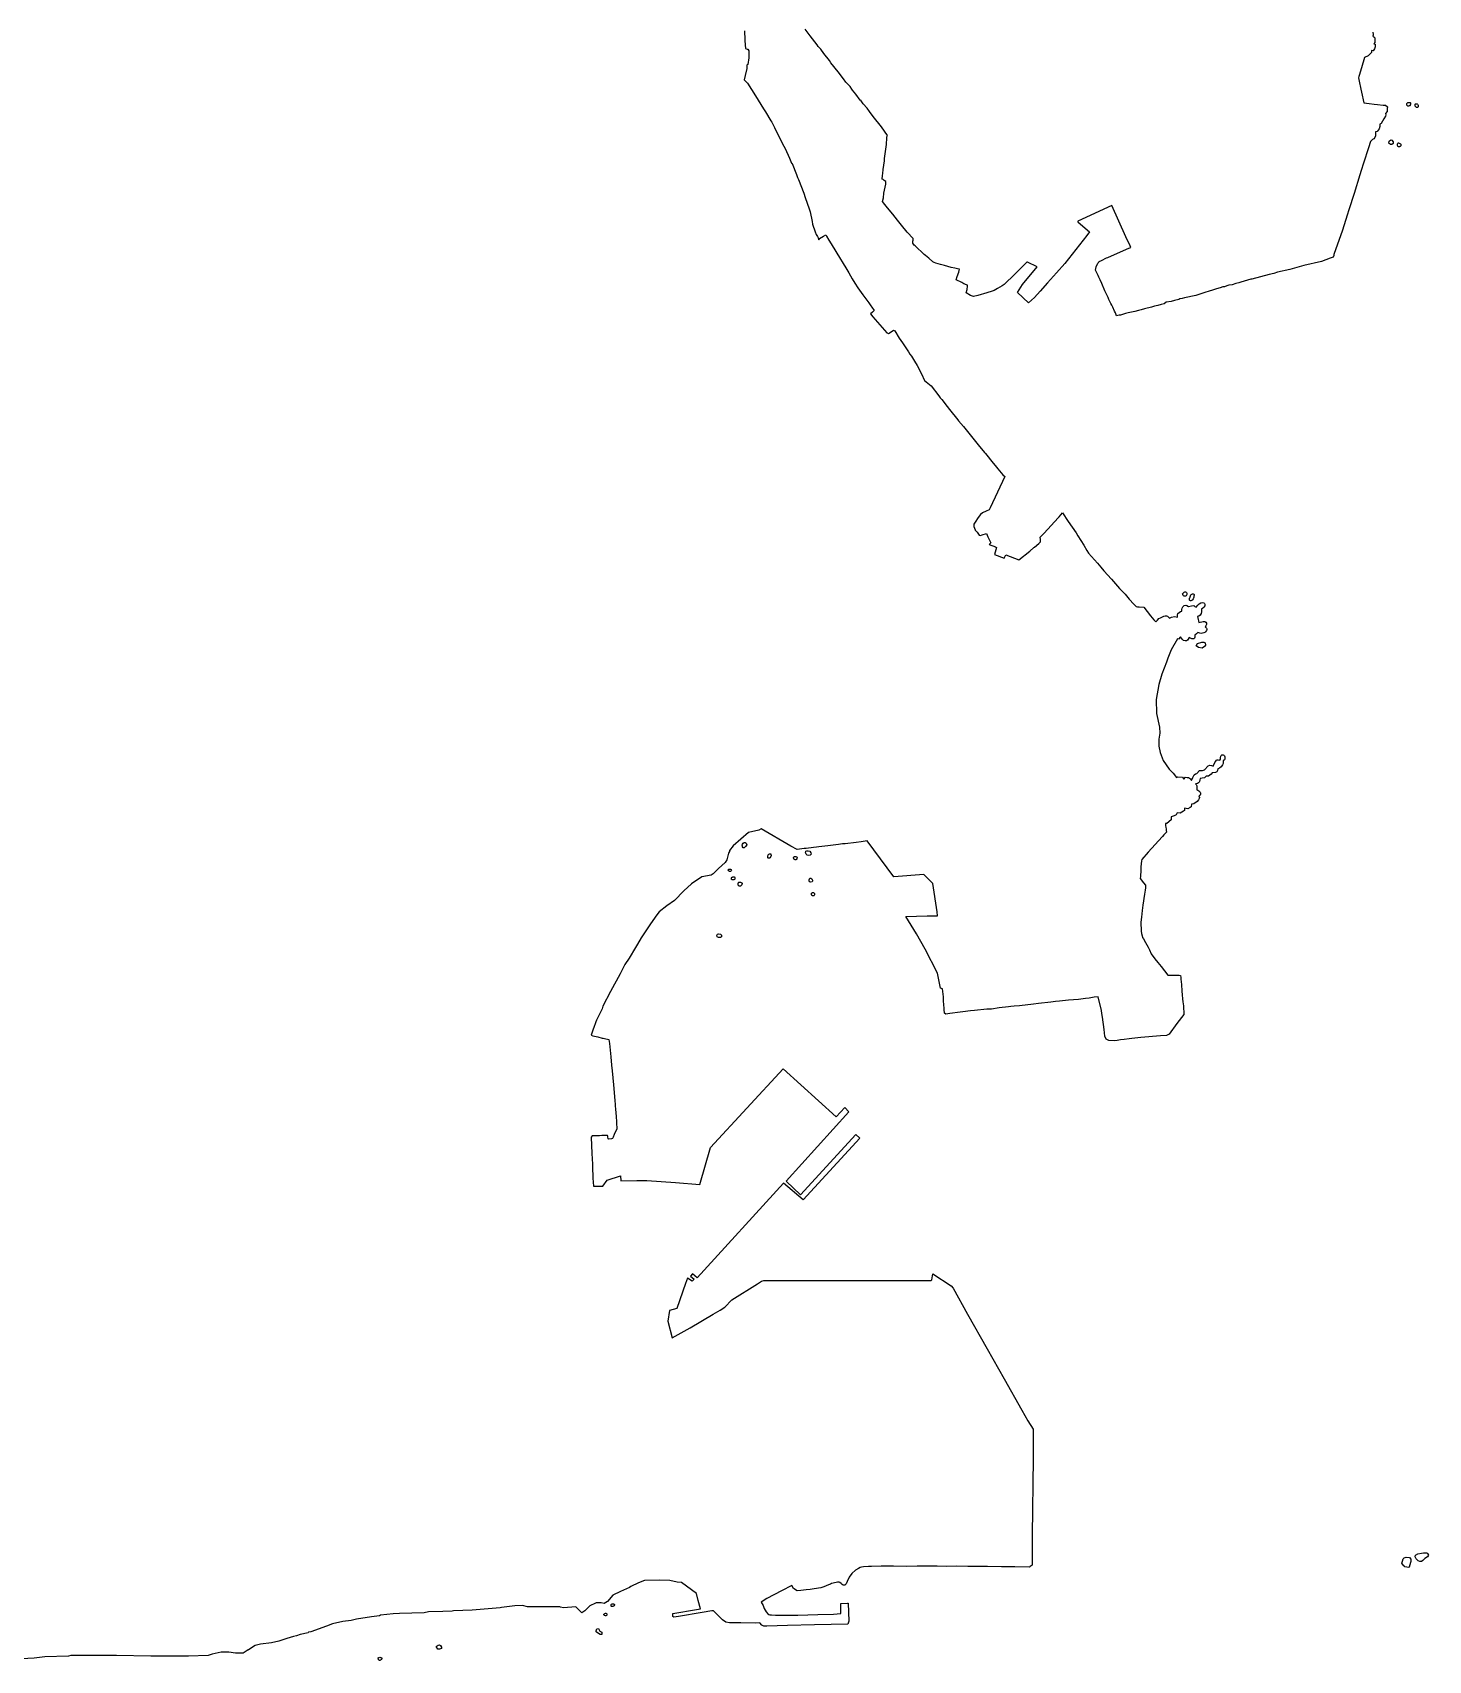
# Model space of a CAD drawing. Header units: inches. Extents: x -62624 to 51363, y -122611 to -15713.
# Drawn here: x -12017 to -8601, y -88005 to -84020 of the extents above; entities that cross this region are included whole.
import ezdxf

# ---------------------------------------------------------------- set-up
doc = ezdxf.new("R2010")
doc.units = ezdxf.units.IN
doc.header["$MEASUREMENT"] = 0

msp = doc.modelspace()

# ---------------------------------------------------------------- linework, layer by layer
for points in [[(-10274.5, -84016.3), (-10273.7, -84038.3), (-10273.6, -84040.6), (-10272.4, -84059.4), (-10268.5, -84061), (-10266.7, -84061), (-10264, -84064.9), (-10263.9, -84068.2), (-10264.4, -84082.1), (-10266.7, -84098.5), (-10269.2, -84099.8), (-10269.2, -84108.5), (-10273, -84125.4), (-10275.5, -84136), (-10266.9, -84144.5), (-10257.3, -84159.4), (-10247.3, -84174.9), (-10228.1, -84206.7), (-10223.1, -84214.2), (-10210, -84236.7), (-10207.5, -84239.9), (-10201.3, -84252.4), (-10192.6, -84271.1), (-10178.3, -84298.6), (-10175.2, -84304.3), (-10164.6, -84328), (-10159.6, -84339.9), (-10158.3, -84341.2), (-10147.1, -84368.1), (-10144.6, -84374.9), (-10142.1, -84379.9), (-10129.7, -84413.1), (-10126, -84423.7), (-10116.6, -84451.9), (-10114.1, -84459.4), (-10109.2, -84483.1), (-10108, -84489.4), (-10101.7, -84508.1), (-10099, -84514.6), (-10096.2, -84519.7), (-10094.1, -84523), (-10092.4, -84527.5), (-10091.2, -84524.1), (-10081.4, -84518.8), (-10075.9, -84515.7), (-10074.1, -84518.5), (-10068, -84528.1), (-10062.3, -84537.7), (-10039.8, -84574.8), (-10035.6, -84581.8), (-10024.1, -84600.4), (-10019.5, -84608.6), (-10010.8, -84623.3), (-10004.2, -84634.1), (-9997.3, -84644.8), (-9984.9, -84662.2), (-9970.3, -84682.1), (-9965.4, -84689.1), (-9962.8, -84692.8), (-9957.5, -84700.8), (-9961.3, -84704.3), (-9965.9, -84708.9), (-9960.2, -84716.2), (-9925.9, -84754.9), (-9922.4, -84757.1), (-9918.3, -84754.6), (-9909.8, -84748.7), (-9906.3, -84750.4), (-9895.8, -84768.1), (-9887.9, -84779.8), (-9883.4, -84786.9), (-9873.1, -84802.2), (-9869.7, -84807.1), (-9866.3, -84812.5), (-9863.3, -84816.7), (-9858.7, -84824.4), (-9851.8, -84834.9), (-9841.8, -84855.6), (-9834.1, -84872.2), (-9818, -84885.2), (-9799.4, -84909.5), (-9795.7, -84914), (-9791.8, -84918.5), (-9778.4, -84935.6), (-9772.7, -84942.7), (-9752.5, -84968.5), (-9750.6, -84970.4), (-9738.8, -84984.8), (-9728.8, -84996.7), (-9719.1, -85009), (-9708.9, -85021.5), (-9702.6, -85029.2), (-9686.9, -85048.4), (-9684.9, -85050.8), (-9665.7, -85074.5), (-9661.4, -85079.9), (-9654.4, -85088.5), (-9642.1, -85103), (-9637.8, -85107.2), (-9673.5, -85183.5), (-9675.9, -85188.4), (-9683.1, -85192.1), (-9692.5, -85196.2), (-9697.4, -85200.3), (-9702.5, -85207.4), (-9709.9, -85218.7), (-9713.5, -85223.3), (-9713.4, -85229.3), (-9709.7, -85237.4), (-9709.7, -85238.6), (-9705.3, -85243.6), (-9700.2, -85250.2), (-9696.8, -85251), (-9692.8, -85249.7), (-9682.3, -85246.7), (-9678.7, -85254.5), (-9673.1, -85266.2), (-9671.9, -85269), (-9676.1, -85273), (-9675, -85273.4), (-9671.8, -85274.9), (-9666.9, -85276.9), (-9660.4, -85279.5), (-9657.8, -85280.7), (-9662.9, -85298.1), (-9639.2, -85306.8), (-9634.8, -85298.7), (-9603.6, -85311.2), (-9576.7, -85289.4), (-9566.7, -85280.7), (-9564.9, -85280), (-9554.2, -85270.7), (-9550.1, -85267.1), (-9550.1, -85264.3), (-9550.6, -85261), (-9551.2, -85255.8), (-9541.3, -85245.5), (-9506.9, -85208), (-9504.6, -85205.4), (-9496.4, -85195.8), (-9482.3, -85217), (-9472.6, -85230.8), (-9463.3, -85244.9), (-9459.1, -85251.8), (-9444.3, -85275.4), (-9436.5, -85288.2), (-9432.8, -85294.8), (-9411, -85319.2), (-9402.4, -85329.1), (-9395, -85337.5), (-9376.8, -85358.5), (-9356.7, -85381.2), (-9343.2, -85395.3), (-9333.3, -85407.2), (-9321.4, -85419.7), (-9316.4, -85425.4), (-9312.6, -85425.7), (-9309.1, -85425.9), (-9297.4, -85426.5), (-9280.6, -85448), (-9272.7, -85457.5), (-9267.7, -85462.9), (-9263.8, -85458.6), (-9260.8, -85454.9), (-9256.7, -85452.5), (-9253.2, -85451.3), (-9248.3, -85448.4), (-9245.3, -85447.8), (-9242, -85448), (-9239.7, -85449), (-9234.8, -85453.5), (-9229.3, -85451.3), (-9222, -85450), (-9214.8, -85451.6), (-9214.8, -85445.6), (-9213.8, -85442.6), (-9211.1, -85439.8), (-9207.6, -85437.2), (-9204.2, -85436.2), (-9204, -85432.5), (-9203.9, -85429), (-9201.9, -85426), (-9198.4, -85422.8), (-9194.9, -85422), (-9191.9, -85422.5), (-9187.9, -85425.5), (-9180.7, -85423.4), (-9175.3, -85423), (-9172.1, -85424.8), (-9169, -85426.7), (-9165.4, -85421.7), (-9162.3, -85418.4), (-9158.2, -85416.3), (-9154.7, -85415.5), (-9150.4, -85416.1), (-9148.9, -85417.6), (-9148.2, -85419.5), (-9148.4, -85423.2), (-9150.4, -85427), (-9152.6, -85429.2), (-9156.5, -85431.8), (-9156.1, -85438.5), (-9156.9, -85442), (-9159.8, -85446), (-9162.9, -85448.5), (-9166.1, -85449.5), (-9164.3, -85457.2), (-9163.4, -85460.5), (-9162.6, -85464.2), (-9152.5, -85462.2), (-9147.8, -85462), (-9145.6, -85463.4), (-9144.2, -85465.8), (-9144.1, -85469.5), (-9145.4, -85472.3), (-9147.4, -85475.3), (-9144.2, -85478), (-9143.2, -85479.7), (-9143.2, -85481.5), (-9144.1, -85483.8), (-9146.1, -85486.9), (-9148.3, -85489.1), (-9150.5, -85490), (-9153.5, -85490.8), (-9157.1, -85490.9), (-9160.6, -85490.6), (-9165.2, -85489), (-9168.5, -85491.7), (-9172.7, -85495.3), (-9172.9, -85500.1), (-9173.3, -85502.4), (-9174.9, -85504.1), (-9177.6, -85504.6), (-9180.2, -85504.4), (-9186.7, -85501.1), (-9189.1, -85505.1), (-9190.4, -85507.7), (-9193.1, -85508.9), (-9196, -85509.2), (-9200, -85508.6), (-9203.3, -85505.5), (-9207.6, -85499.7), (-9212.6, -85504.8), (-9214.7, -85504.1), (-9230.3, -85531.1), (-9238.5, -85551.7), (-9241.6, -85561.7), (-9252.9, -85591), (-9260.4, -85616), (-9267.3, -85652.9), (-9266.7, -85687.3), (-9258.6, -85720.4), (-9258, -85734.8), (-9260.6, -85749.8), (-9260.6, -85766.7), (-9257.5, -85782.3), (-9250, -85801.7), (-9235.6, -85823.6), (-9225.7, -85833), (-9217.7, -85843.5), (-9215.1, -85841.8), (-9202.7, -85842.7), (-9199.8, -85848), (-9195.5, -85843.1), (-9191, -85843.3), (-9188, -85844), (-9185.8, -85845), (-9183.3, -85846.6), (-9180.3, -85850.7), (-9177.3, -85843.4), (-9173.9, -85837.2), (-9170.7, -85834.5), (-9167.7, -85834), (-9161.1, -85826.9), (-9153.7, -85826.2), (-9148.8, -85824.7), (-9139.9, -85815.3), (-9135.9, -85813.9), (-9131.7, -85814.1), (-9127.9, -85816), (-9123.3, -85807.1), (-9121.3, -85803.7), (-9119.3, -85801.6), (-9117.5, -85800.6), (-9115, -85800.3), (-9111, -85801), (-9109.8, -85799.1), (-9109.4, -85795.3), (-9108.8, -85791.7), (-9108, -85789.7), (-9106.4, -85788.3), (-9104.6, -85788.1), (-9103, -85788.3), (-9101.7, -85788.7), (-9100.5, -85789.6), (-9099.7, -85790.8), (-9099.1, -85792.8), (-9099.1, -85795.1), (-9099.3, -85798.1), (-9100.2, -85800.2), (-9102.8, -85802.9), (-9103.2, -85809.4), (-9104.5, -85813), (-9108.2, -85817.8), (-9112.1, -85820.7), (-9116.1, -85822.8), (-9116.9, -85826.7), (-9119, -85829.5), (-9121.7, -85831.5), (-9130.1, -85832.4), (-9132.4, -85835.3), (-9135.5, -85838.3), (-9139, -85840.4), (-9145, -85840.7), (-9149.1, -85844.7), (-9154.2, -85845.4), (-9159.2, -85846), (-9160, -85849.3), (-9161, -85853.2), (-9162, -85855.1), (-9163.7, -85856.7), (-9166.2, -85858.2), (-9170.6, -85858.9), (-9169.5, -85860.7), (-9168, -85863.7), (-9167.2, -85866.7), (-9167.2, -85870.6), (-9167.5, -85873.8), (-9165.1, -85874.6), (-9162.6, -85876), (-9160.9, -85877.7), (-9159.7, -85879.3), (-9158.9, -85882.2), (-9159, -85884.6), (-9159.6, -85887), (-9162.5, -85888.2), (-9160.7, -85892.6), (-9161.6, -85895.5), (-9163.2, -85898.4), (-9166.5, -85902.7), (-9175.2, -85908.5), (-9180.8, -85909.1), (-9181.2, -85915.9), (-9183.6, -85917.1), (-9189.9, -85920.4), (-9197.8, -85919.1), (-9197.9, -85924.6), (-9200.1, -85926), (-9208.7, -85931.3), (-9215.9, -85930.2), (-9218.1, -85935.4), (-9222.8, -85937.6), (-9230.6, -85939.6), (-9230.5, -85944), (-9230.4, -85947.3), (-9241.3, -85956.5), (-9244.6, -85955.9), (-9244.3, -85958.1), (-9243.9, -85962.3), (-9243.6, -85965.5), (-9243, -85970.2), (-9242.5, -85973.8), (-9241.9, -85977.8), (-9248.1, -85983.7), (-9251.7, -85987.8), (-9261.1, -85998.4), (-9269.8, -86008.1), (-9286.3, -86026.7), (-9302.2, -86044.5), (-9303.4, -86047.3), (-9304.6, -86062.3), (-9304.6, -86073.5), (-9305.7, -86082.9), (-9305.8, -86086.2), (-9305.9, -86090.9), (-9298, -86101.2), (-9293.3, -86107.3), (-9293.4, -86114.1), (-9294.1, -86119.8), (-9295.7, -86129.4), (-9299.7, -86156), (-9301.6, -86169.1), (-9302.9, -86185.4), (-9304.3, -86197.4), (-9303.5, -86219.8), (-9302.7, -86225.3), (-9301.6, -86231.3), (-9300.8, -86235.3), (-9297.8, -86238.8), (-9292.9, -86247.3), (-9286.7, -86258.6), (-9283.6, -86265.4), (-9279.2, -86275.4), (-9270.4, -86287.6), (-9262.7, -86296.5), (-9255.2, -86306.3), (-9238.8, -86327.6), (-9232.8, -86327.6), (-9224.8, -86327.5), (-9210.6, -86327.8), (-9207.5, -86328.4), (-9207, -86333.3), (-9206.6, -86337.7), (-9206.1, -86343.6), (-9205.5, -86350.7), (-9204.1, -86366.3), (-9203.2, -86375.5), (-9202.3, -86385.5), (-9201.8, -86392.9), (-9200.6, -86403), (-9199.6, -86423.6), (-9216.7, -86446.2), (-9235, -86471.7), (-9241.6, -86475.2), (-9256.4, -86476.2), (-9305, -86480.4), (-9326.5, -86482.8), (-9333.6, -86483.6), (-9345.8, -86484.9), (-9354.1, -86485.9), (-9362.5, -86487.3), (-9369.8, -86488.4), (-9383.1, -86487.3), (-9389.7, -86484.2), (-9392.6, -86476.8), (-9394.7, -86460.9), (-9398.8, -86430.1), (-9400, -86421.5), (-9400.9, -86414.3), (-9409.1, -86380.8), (-9418.9, -86381.4), (-9431.3, -86383.5), (-9439.7, -86384.9), (-9457.2, -86386.7), (-9481.5, -86388.8), (-9503.7, -86391), (-9513.8, -86392.1), (-9524.9, -86393.4), (-9555.3, -86397), (-9567.7, -86398.4), (-9601.9, -86402.2), (-9614.3, -86403.5), (-9622.8, -86404.4), (-9628.3, -86404.9), (-9651.3, -86407.6), (-9669.8, -86410.7), (-9681.9, -86410.6), (-9711.8, -86413.9), (-9721.3, -86415.1), (-9740, -86417.4), (-9746.8, -86418.2), (-9771.8, -86421.6), (-9781.9, -86423), (-9785.2, -86420.5), (-9785.7, -86411.6), (-9785.9, -86408.7), (-9786.5, -86400.5), (-9787.8, -86390.5), (-9787.8, -86380.5), (-9789.9, -86361), (-9795.2, -86359.4), (-9802.6, -86322.9), (-9832.3, -86263.9), (-9853.3, -86226.1), (-9879.6, -86184.2), (-9827.2, -86182.5), (-9802.1, -86182), (-9803.5, -86172.3), (-9813.4, -86103.1), (-9835.5, -86081.1), (-9909.3, -86086.6), (-9974.1, -85998.8), (-9979.3, -85999.4), (-9989.2, -86000.8), (-10001.6, -86002.4), (-10028.1, -86005.8), (-10034.8, -86006.4), (-10044.8, -86007.6), (-10070.7, -86010.7), (-10092.5, -86013.3), (-10098.6, -86014.1), (-10105.6, -86015), (-10124, -86017.3), (-10128.3, -86017.8), (-10134, -86018.5), (-10145.5, -86020.2), (-10161.2, -86011.9), (-10233.6, -85969.2), (-10239.7, -85972.3), (-10264.7, -85978.5), (-10302.7, -86011.2), (-10311.4, -86022.4), (-10311.4, -86024.9), (-10314, -86029.3), (-10317.7, -86044.9), (-10322.1, -86051.8), (-10338.4, -86066.2), (-10351.5, -86079.9), (-10356.5, -86082.4), (-10378.9, -86087.2), (-10404.6, -86104.2), (-10422.8, -86120.8), (-10446.3, -86144.7), (-10464.4, -86158.2), (-10483.8, -86172.7), (-10489.4, -86180.1), (-10504.4, -86201.5), (-10527.8, -86236.5), (-10536.6, -86251.7), (-10541, -86259.6), (-10557.1, -86286), (-10567.3, -86301.5), (-10578.7, -86324.6), (-10602.5, -86367.7), (-10621.2, -86403.8), (-10622.9, -86409.8), (-10636.7, -86437.9), (-10638.1, -86441.6), (-10640.2, -86446.9), (-10642.7, -86453.2), (-10646, -86462.4), (-10649.6, -86474.1), (-10646, -86476.2), (-10633.6, -86478.8), (-10623.3, -86481.4), (-10620.5, -86481.5), (-10617.3, -86482.5), (-10606.6, -86484.9), (-10605, -86495.2), (-10603.1, -86511.5), (-10601.8, -86527.7), (-10599.8, -86547.8), (-10598.3, -86562.1), (-10595.1, -86596.1), (-10594.2, -86605.3), (-10592, -86635.3), (-10591.4, -86643.6), (-10591.1, -86647.9), (-10590.2, -86654.9), (-10589.3, -86665.7), (-10588.8, -86672.5), (-10587.8, -86687.4), (-10587.5, -86691.3), (-10587.2, -86701.6), (-10587.1, -86703.4), (-10593.3, -86717.2), (-10595.7, -86723.8), (-10597.9, -86727.1), (-10600.2, -86728.5), (-10606.3, -86728.8), (-10608.1, -86727.8), (-10609, -86723.6), (-10609.5, -86721.8), (-10610.2, -86719.9), (-10623.4, -86720), (-10629.4, -86720.4), (-10642.3, -86721), (-10647.5, -86721.2), (-10649.6, -86724), (-10648.4, -86764), (-10646.9, -86790.5), (-10646.5, -86795.7), (-10645.4, -86824.6), (-10644.3, -86844.2), (-10621.5, -86844.2), (-10610.9, -86829), (-10577.7, -86818.4), (-10577.2, -86830.6), (-10538.3, -86830), (-10513.3, -86830.4), (-10443.2, -86834.8), (-10383.8, -86839.7), (-10358.2, -86749.6), (-10180.3, -86557), (-10050.1, -86674), (-10028.8, -86651.7), (-10018.9, -86662.1), (-10172.7, -86831.6), (-10137.4, -86865.1), (-10002.5, -86717.8), (-9992.3, -86726.2), (-10130.7, -86877.8), (-10179.1, -86836.4), (-10390.5, -87068.6), (-10402.2, -87058.8), (-10406.4, -87063.9), (-10397.4, -87071.5), (-10403, -87076.4), (-10413.8, -87068.9), (-10418.8, -87082.2), (-10440.1, -87143.8), (-10449.4, -87146.2), (-10458.4, -87148.7), (-10462.4, -87174.2), (-10451.8, -87215), (-10407.7, -87190.4), (-10351.2, -87157.2), (-10333.8, -87147.3), (-10322.7, -87140.3), (-10305.4, -87122.2), (-10243, -87082.7), (-10233.4, -87076.6), (-10227.3, -87074.9), (-10112.3, -87074.7), (-9952.7, -87074.5), (-9835.4, -87074.9), (-9817.8, -87074.7), (-9816, -87073.1), (-9813.5, -87058.4), (-9768.8, -87087.6), (-9763.8, -87093.8), (-9728.7, -87157.6), (-9680.6, -87241.8), (-9639, -87315.3), (-9596, -87391.9), (-9580.8, -87418.6), (-9567.9, -87438.9), (-9568.2, -87483.9), (-9568.4, -87511), (-9570.5, -87698.5), (-9570.4, -87771.6), (-9575.4, -87774.8), (-9577.5, -87776.6), (-9613.4, -87776.1), (-9646, -87775.5), (-9679.8, -87775.2), (-9698.6, -87775), (-9728, -87774.6), (-9754.6, -87774.4), (-9780, -87774.7), (-9802.8, -87774.3), (-9827.9, -87774.1), (-9852.3, -87774.5), (-9877.3, -87774.6), (-9910.3, -87774.4), (-9940.1, -87774.4), (-9963.5, -87774.7), (-9971.5, -87774.6), (-9983.5, -87775.8), (-9988.2, -87776.9), (-9991.4, -87777.8), (-9995.5, -87780), (-10002.6, -87784.2), (-10011.7, -87792.4), (-10018.1, -87801.3), (-10023.6, -87812), (-10025.5, -87817.6), (-10029.1, -87820.3), (-10031.3, -87820.7), (-10032.8, -87820.8), (-10035.6, -87818.9), (-10037.8, -87816.3), (-10041.3, -87813.8), (-10042.8, -87813.7), (-10046.9, -87813.1), (-10057.4, -87815.8), (-10061.8, -87816.8), (-10064.2, -87818.1), (-10068.8, -87820.2), (-10080.7, -87824.7), (-10088.2, -87826.8), (-10104.2, -87829.6), (-10113.8, -87831.1), (-10124, -87832.4), (-10136.5, -87833.9), (-10146.1, -87834.3), (-10154.4, -87829.2), (-10158.9, -87821.3), (-10184.3, -87834.8), (-10220, -87852.9), (-10233.7, -87861.9), (-10229.2, -87870.8), (-10226.2, -87878.1), (-10221.5, -87885.9), (-10217.8, -87890.7), (-10214.8, -87892.7), (-10212.6, -87893.1), (-10208.4, -87893.4), (-10199.1, -87894), (-10188.5, -87894), (-10144, -87893.7), (-10095.3, -87892.6), (-10056.6, -87891.3), (-10039, -87890.2), (-10039, -87865.3), (-10022.6, -87864.3), (-10021.3, -87865.1), (-10019.2, -87908.9), (-10021.9, -87915.8), (-10103.2, -87917.6), (-10169.2, -87919), (-10219.9, -87920.8), (-10227.2, -87920.8), (-10232.1, -87918.9), (-10237, -87913.1), (-10248.4, -87913.8), (-10283.8, -87913.1), (-10311, -87912.7), (-10320, -87911.6), (-10328.3, -87905.5), (-10331.9, -87902.2), (-10350.1, -87883.8), (-10354.8, -87883.5), (-10378.5, -87887.3), (-10435.8, -87897.3), (-10447.8, -87899.3), (-10449.9, -87897.7), (-10450.4, -87890), (-10391.8, -87880.6), (-10382.4, -87878.5), (-10387.8, -87858.5), (-10392.4, -87841.3), (-10429.1, -87814.3), (-10439.1, -87813.1), (-10457.2, -87809.3), (-10481.6, -87808), (-10519.7, -87809.2), (-10534, -87814.8), (-10552.8, -87823.6), (-10555.9, -87826.1), (-10578.4, -87836), (-10597.2, -87845.4), (-10610.3, -87860.4), (-10617.8, -87865.4), (-10625.3, -87863.5), (-10637.8, -87863.5), (-10639.1, -87864.7), (-10653.5, -87871.6), (-10665.3, -87883.5), (-10672.9, -87888.4), (-10687.8, -87874), (-10717.2, -87875.9), (-10724.7, -87874.6), (-10726.6, -87873.4), (-10805.9, -87873.3), (-10817.8, -87870.8), (-10837.1, -87871.3), (-10869, -87875.1), (-10872.7, -87876.3), (-10940.8, -87881.9), (-10987.1, -87883.1), (-10990.2, -87884.3), (-11013.3, -87884.9), (-11048.3, -87886.1), (-11058.9, -87888), (-11118.9, -87889.9), (-11134.5, -87890.4), (-11165.8, -87894.1), (-11168.3, -87895.3), (-11187.6, -87897.8), (-11224.5, -87904), (-11237.6, -87907.1), (-11257.6, -87909.6), (-11282.6, -87915.2), (-11297.6, -87920.8), (-11335.7, -87934.5), (-11341.4, -87935.7), (-11342.6, -87937), (-11362, -87941.3), (-11371.4, -87944.4), (-11378.2, -87946.3), (-11395.1, -87951.3), (-11413.9, -87958.1), (-11432, -87961.9), (-11458.9, -87965), (-11472, -87968.1), (-11488.2, -87978.7), (-11490.1, -87978.7), (-11489.5, -87979.3), (-11501.4, -87986.8), (-11520.7, -87986.7), (-11537, -87984.8), (-11555.1, -87984.8), (-11577.6, -87989.8), (-11587, -87992.9), (-11635.7, -87994.7), (-11727.5, -87994.6), (-11811.9, -87992.6), (-11923.7, -87993.1), (-11929.3, -87994.3), (-11986.8, -87996.1), (-12013.1, -87999.2), (-12043.7, -88001)], [(-8737.2, -84019.3), (-8736.5, -84020.7), (-8736, -84023), (-8736.3, -84027), (-8737, -84029.3), (-8734.7, -84030.6), (-8732.2, -84033), (-8731.8, -84038.2), (-8732.2, -84044.5), (-8734.3, -84047.6), (-8731.4, -84049), (-8731.4, -84055.5), (-8732.5, -84060.1), (-8735.7, -84065.1), (-8739.9, -84064.6), (-8739.9, -84069.3), (-8748.6, -84077), (-8757.3, -84081.4), (-8764.2, -84106.4), (-8770.5, -84125.2), (-8771.3, -84128), (-8771.7, -84131.4), (-8770.2, -84139.6), (-8766.1, -84159), (-8762.9, -84173.7), (-8760.4, -84185.3), (-8758.9, -84192.7), (-8745.6, -84194.2), (-8733.8, -84195.4), (-8725.2, -84196.3), (-8711.8, -84197.7), (-8705.5, -84198.4), (-8701.2, -84202.1), (-8701.9, -84205.9), (-8701.6, -84209.6), (-8702.1, -84213.4), (-8706.1, -84218.8), (-8705.2, -84221.3), (-8705.6, -84225.1), (-8709.8, -84231.4), (-8716.1, -84243.2), (-8719.7, -84244.7), (-8719.4, -84250.2), (-8721.3, -84255.8), (-8726.5, -84262.8), (-8730.2, -84263.6), (-8730.2, -84266.7), (-8730.2, -84269.6), (-8730.6, -84272.7), (-8731.9, -84277.2), (-8734.4, -84280.2), (-8738, -84282.2), (-8739.4, -84283.9), (-8742.5, -84287.1), (-8743.7, -84289.8), (-8747, -84299.9), (-8760.5, -84342.4), (-8764.5, -84355.4), (-8765.2, -84357.8), (-8768.6, -84368.8), (-8782.7, -84414.4), (-8796, -84454.2), (-8799.6, -84467.4), (-8811.2, -84503.9), (-8832.1, -84563.3), (-8832.1, -84566.4), (-8834, -84570.1), (-8840.9, -84572.6), (-8862.7, -84580.7), (-8905.9, -84590.7), (-8917.1, -84593.8), (-8940.2, -84600), (-8970.2, -84606.9), (-8978.9, -84610), (-8990.2, -84612.5), (-9032.7, -84623.7), (-9035.8, -84624.3), (-9060.1, -84631.1), (-9064.5, -84633), (-9072, -84634.3), (-9081.4, -84637.4), (-9089.5, -84638.6), (-9094.5, -84640.5), (-9099.5, -84642.4), (-9103.9, -84643), (-9110.7, -84645.5), (-9119.5, -84647.3), (-9131.4, -84651.7), (-9135.1, -84652.3), (-9150.7, -84657.3), (-9153.2, -84657.9), (-9170.1, -84663.5), (-9197.6, -84669.7), (-9203.2, -84671.6), (-9209.4, -84672.2), (-9211.9, -84674.1), (-9221.9, -84676), (-9230.1, -84678.5), (-9242.6, -84680.3), (-9247.9, -84684.2), (-9254.9, -84686.1), (-9262.7, -84688.1), (-9271.1, -84690.3), (-9278.4, -84692.1), (-9295.4, -84696.5), (-9304.2, -84698.8), (-9310.6, -84700.3), (-9319.4, -84702.7), (-9335.7, -84706.6), (-9341.8, -84708.1), (-9354.4, -84712.1), (-9357.3, -84712.1), (-9363.8, -84713.6), (-9367, -84706.6), (-9369.3, -84702.2), (-9373.5, -84692.6), (-9375.9, -84687.7), (-9378.2, -84683.3), (-9381.1, -84677.2), (-9382.7, -84673.6), (-9384.8, -84668.7), (-9388.7, -84660.8), (-9392.4, -84652.7), (-9400.5, -84634.6), (-9404.3, -84625.3), (-9405.6, -84622.4), (-9407.4, -84618.9), (-9408.9, -84615.3), (-9411.2, -84610.3), (-9412.9, -84606.6), (-9415.3, -84601.5), (-9414.2, -84593.9), (-9410, -84584.6), (-9407.8, -84582.2), (-9406.3, -84580.5), (-9401, -84578.2), (-9388.3, -84572.1), (-9385.4, -84570.8), (-9354.2, -84557.1), (-9334.2, -84548.3), (-9328.9, -84546.1), (-9331.1, -84542.1), (-9341.1, -84520.2), (-9375.9, -84443.3), (-9459, -84482), (-9458.9, -84483.3), (-9446.2, -84494.3), (-9430.2, -84508.2), (-9436.9, -84516.7), (-9490.7, -84585.5), (-9510.9, -84608.4), (-9533.3, -84633.3), (-9551.2, -84653.5), (-9564.9, -84668.6), (-9579.8, -84681.9), (-9606.6, -84656.2), (-9594.3, -84637.1), (-9558.1, -84594), (-9581.8, -84582.3), (-9583.4, -84582.3), (-9590.3, -84588.7), (-9601.8, -84600.3), (-9617, -84615.6), (-9635.1, -84633.3), (-9638.9, -84636.7), (-9643.8, -84640.1), (-9655.3, -84646.8), (-9663.8, -84651.4), (-9668.5, -84653.6), (-9681.6, -84657.4), (-9703.5, -84663.6), (-9714.4, -84666), (-9721.6, -84663.8), (-9731.8, -84657.3), (-9729.7, -84649.2), (-9729.1, -84641.3), (-9729.1, -84638.6), (-9731.4, -84637.4), (-9738.2, -84635), (-9743.1, -84632.1), (-9756.4, -84625.4), (-9754.1, -84617.8), (-9750.1, -84607), (-9749, -84602.9), (-9748.8, -84599.6), (-9753.1, -84598.5), (-9760, -84597.1), (-9769.1, -84595.2), (-9777.3, -84592.9), (-9785.1, -84590.7), (-9795, -84587.9), (-9806.5, -84584.5), (-9810.8, -84582.9), (-9813.6, -84581.8), (-9823.9, -84572.5), (-9831.5, -84565.7), (-9834.6, -84563.4), (-9856.9, -84542.1), (-9859.4, -84540.3), (-9863, -84535.5), (-9862.3, -84530.6), (-9862, -84528.1), (-9861.9, -84524.7), (-9876.3, -84509), (-9890, -84491.5), (-9900, -84479.6), (-9911.8, -84464.6), (-9920.5, -84454.6), (-9928, -84445.2), (-9934.3, -84437.1), (-9937.2, -84433.6), (-9934.8, -84424.8), (-9933.6, -84413.3), (-9928.6, -84391.5), (-9928.6, -84385.2), (-9932.9, -84382.7), (-9934.9, -84379.9), (-9937.5, -84379.2), (-9936.5, -84370), (-9936.1, -84365.2), (-9935.4, -84355.2), (-9931.6, -84334.5), (-9931.6, -84328.3), (-9927.2, -84293.9), (-9927.2, -84288.3), (-9926, -84283.3), (-9925.9, -84275.2), (-9924.7, -84272), (-9939.7, -84250.8), (-9959.6, -84225.8), (-9969, -84213.3), (-9974.6, -84205.7), (-9983.9, -84195.1), (-9989.5, -84187.6), (-9989.5, -84186.3), (-9991.4, -84185.7), (-10002, -84170.7), (-10010.1, -84161.3), (-10012, -84158.8), (-10016.4, -84152.6), (-10026.4, -84141.9), (-10032.6, -84133.2), (-10045.7, -84116.3), (-10063.1, -84094.4), (-10066.9, -84088.8), (-10080.6, -84071.2), (-10088.1, -84061.2), (-10094.3, -84054.3), (-10096.8, -84050), (-10113.6, -84028.7), (-10126.3, -84012.2)], [(-8653.9, -84195.6), (-8653.7, -84194.1), (-8652.4, -84192.4), (-8651.3, -84191.8), (-8650, -84191.4), (-8648.5, -84191.5), (-8646.5, -84191.5), (-8645.4, -84191.8), (-8644.6, -84192.7), (-8644.3, -84194.1), (-8644.4, -84194.8), (-8644.6, -84195.5), (-8644.9, -84196.5), (-8645.1, -84197.2), (-8645.4, -84198), (-8645.9, -84198.7), (-8646.7, -84199.5), (-8647.8, -84200), (-8649.3, -84200.4), (-8651.1, -84200.3), (-8652, -84199.7), (-8653, -84198.9), (-8653.5, -84197.8), (-8653.9, -84196.8), (-8653.9, -84195.6)], [(-8633.5, -84199.6), (-8633.4, -84198), (-8633.3, -84196.9), (-8632.9, -84195.9), (-8632.2, -84195), (-8631, -84194.6), (-8629.9, -84194.6), (-8628.6, -84194.9), (-8627.5, -84195.8), (-8626.6, -84196.9), (-8626, -84198.4), (-8625.7, -84200.1), (-8625.8, -84201.5), (-8626.3, -84202.4), (-8626.8, -84203.1), (-8627.5, -84203.4), (-8628.2, -84203.6), (-8629.2, -84203.5), (-8630.2, -84203.4), (-8631.2, -84202.7), (-8632.3, -84201.6), (-8633.1, -84200.7), (-8633.5, -84199.6)], [(-8697.5, -84291.3), (-8697, -84286.4), (-8693.1, -84282.5), (-8690.5, -84283.8), (-8687.1, -84287.6), (-8687.4, -84291.9), (-8690.3, -84294.7), (-8693.4, -84294.5), (-8697.5, -84291.3)], [(-8677, -84295.9), (-8676.8, -84294.8), (-8676.7, -84293.8), (-8676.3, -84292.6), (-8675.8, -84291.6), (-8675.2, -84290.8), (-8674.5, -84290.4), (-8673.7, -84290.4), (-8672.4, -84291.1), (-8670.9, -84291.8), (-8669.4, -84293), (-8668.1, -84294.4), (-8667.9, -84295.4), (-8668.1, -84296.8), (-8668.7, -84297.9), (-8669.3, -84298.5), (-8670.3, -84299.1), (-8671.1, -84299.5), (-8671.7, -84299.7), (-8672.6, -84299.8), (-8673.2, -84299.8), (-8673.9, -84299.8), (-8674.7, -84299.6), (-8675.3, -84299.3), (-8675.9, -84298.7), (-8676.5, -84297.9), (-8676.8, -84297.1), (-8676.9, -84296.5), (-8677, -84295.9)], [(-9202.3, -85394.4), (-9201.6, -85393), (-9200.2, -85391.4), (-9198.7, -85389.8), (-9197.3, -85389.5), (-9195.4, -85389.4), (-9193.9, -85389.8), (-9192.6, -85390.7), (-9192.1, -85392.8), (-9192, -85394.7), (-9192.3, -85396.1), (-9192.8, -85397.6), (-9193.8, -85399.1), (-9195.1, -85399.5), (-9197, -85399.6), (-9199, -85399.5), (-9200.2, -85398.8), (-9201.1, -85397.8), (-9201.8, -85396.8), (-9202.2, -85395.7), (-9202.3, -85394.4)], [(-9185.6, -85407.7), (-9185.4, -85405.4), (-9184.7, -85403.3), (-9184.3, -85402.2), (-9183.8, -85400.7), (-9183.2, -85399.6), (-9182.7, -85398.3), (-9181.9, -85397), (-9181.1, -85396.1), (-9179.8, -85395.1), (-9178, -85394.3), (-9176.3, -85394.1), (-9175.1, -85394.6), (-9174.5, -85395.6), (-9174.5, -85397.7), (-9174.6, -85399.8), (-9174.9, -85401.6), (-9175.2, -85402.7), (-9175.8, -85404.9), (-9176.7, -85406.6), (-9178.3, -85408.9), (-9179, -85409.6), (-9179.9, -85410.3), (-9180.6, -85410.6), (-9181.9, -85410.9), (-9183.1, -85410.9), (-9184.4, -85410.4), (-9185.3, -85409.3), (-9185.6, -85407.7)], [(-9168.9, -85521.2), (-9166.2, -85515.6), (-9155.3, -85512.5), (-9150.6, -85512.7), (-9147.6, -85514), (-9146.3, -85520), (-9149.2, -85523.4), (-9154.4, -85526.9), (-9163.8, -85525.5), (-9168.9, -85521.2)], [(-10280.2, -86009.3), (-10279.4, -86006.9), (-10277.5, -86004.4), (-10275.5, -86003), (-10273, -86002.8), (-10270.2, -86004.5), (-10268.9, -86008.7), (-10272.1, -86012.5), (-10275.2, -86015.6), (-10277.7, -86015.6), (-10279.4, -86013.8), (-10279.9, -86011.8), (-10280.2, -86009.3)], [(-10125, -86027.2), (-10124.2, -86024.3), (-10121.8, -86023.3), (-10118.9, -86022.9), (-10114.7, -86024.3), (-10112.1, -86027.8), (-10111.6, -86031.4), (-10114, -86034.2), (-10117.8, -86034.5), (-10121.3, -86034.1), (-10123.4, -86031.7), (-10124.5, -86029.1), (-10125, -86027.2)], [(-10217.8, -86038.5), (-10217.8, -86037.1), (-10217.6, -86035.5), (-10217, -86033.9), (-10216.3, -86033), (-10215.6, -86032), (-10214.7, -86031.3), (-10213.7, -86030.7), (-10213, -86030.4), (-10212.4, -86030.3), (-10211.6, -86030.4), (-10210.5, -86030.6), (-10210, -86031.3), (-10209.8, -86032.4), (-10209.7, -86033.6), (-10209.7, -86034.7), (-10209.7, -86035.4), (-10209.8, -86036), (-10210.1, -86036.6), (-10210.4, -86037.3), (-10210.6, -86037.9), (-10211, -86038.7), (-10211.4, -86039.4), (-10212, -86040.1), (-10212.4, -86040.6), (-10212.9, -86040.9), (-10213.4, -86041.3), (-10214.2, -86041.5), (-10215.3, -86041.5), (-10216.3, -86041.1), (-10216.8, -86040.8), (-10217.3, -86040.2), (-10217.6, -86039.5), (-10217.8, -86038.5)], [(-10154.4, -86041.3), (-10154.3, -86039.7), (-10154, -86038.4), (-10153.4, -86037.7), (-10152.7, -86037.3), (-10151.8, -86037), (-10150.9, -86037), (-10149.8, -86037), (-10148.6, -86037.2), (-10147.6, -86037.5), (-10146.8, -86038.1), (-10146.2, -86038.9), (-10145.9, -86039.8), (-10145.9, -86040.7), (-10146.2, -86041.6), (-10146.5, -86042.5), (-10146.9, -86043.6), (-10147.3, -86044.1), (-10147.7, -86044.7), (-10148.3, -86044.8), (-10149.1, -86044.9), (-10150.1, -86044.9), (-10150.9, -86044.9), (-10151.6, -86044.8), (-10152.5, -86044.4), (-10153, -86044), (-10153.7, -86043.4), (-10154.1, -86042.6), (-10154.4, -86041.3)], [(-10314.2, -86069.6), (-10314, -86068.6), (-10313.1, -86067.9), (-10312, -86067.7), (-10310.2, -86067.9), (-10308.8, -86068.2), (-10307.4, -86068.9), (-10306.7, -86070.2), (-10306.9, -86071.8), (-10308, -86073.2), (-10309.2, -86073.8), (-10311.3, -86073.6), (-10312.5, -86073.1), (-10313.7, -86072.4), (-10314.1, -86071.4), (-10314.2, -86070.7), (-10314.2, -86069.6)], [(-10306.7, -86091.4), (-10306.6, -86090.4), (-10306.4, -86089.4), (-10306, -86088.5), (-10305.5, -86087.9), (-10304.9, -86087.6), (-10303.9, -86087.3), (-10303.2, -86087.1), (-10302.3, -86086.9), (-10301.1, -86086.8), (-10300.4, -86086.8), (-10299.5, -86087.1), (-10299, -86087.5), (-10298.4, -86088.1), (-10298.1, -86088.9), (-10297.9, -86090), (-10298.1, -86090.9), (-10298.2, -86091.7), (-10298.6, -86092.5), (-10299, -86093.1), (-10300.6, -86093.8), (-10302.4, -86094.1), (-10303.6, -86094.2), (-10304.7, -86094.1), (-10305.5, -86093.7), (-10306.1, -86093.2), (-10306.5, -86092.3), (-10306.7, -86091.4)], [(-10290.4, -86104.2), (-10290.3, -86103.1), (-10290, -86102), (-10289.5, -86101.2), (-10289.1, -86100.7), (-10288.4, -86100.2), (-10287, -86100), (-10284.7, -86100.3), (-10282.4, -86100.7), (-10281.2, -86101.4), (-10280.6, -86102.4), (-10280.4, -86103.5), (-10280.9, -86105.3), (-10281.5, -86106.4), (-10282.2, -86107.5), (-10282.6, -86108.3), (-10283.2, -86109), (-10284.1, -86109.4), (-10285.1, -86109.4), (-10286, -86109.4), (-10286.6, -86109.4), (-10287.1, -86109.3), (-10287.5, -86109.3), (-10288.2, -86109.2), (-10288.9, -86108.7), (-10289.5, -86107.9), (-10290.1, -86106.8), (-10290.3, -86105.3), (-10290.4, -86104.2)], [(-10116.3, -86093.9), (-10115.8, -86091.7), (-10114.9, -86090.2), (-10111.9, -86090.2), (-10109.9, -86091.8), (-10108.5, -86094.6), (-10108.5, -86097.2), (-10109.3, -86099.4), (-10112.9, -86100.1), (-10115.2, -86098.7), (-10116.1, -86096.3), (-10116.3, -86093.9)], [(-10110.8, -86129.2), (-10110.7, -86128), (-10110.4, -86127.1), (-10110, -86126.5), (-10109.6, -86126), (-10109.1, -86125.6), (-10108.2, -86125.1), (-10107.3, -86124.8), (-10106.3, -86124.9), (-10105.5, -86125.3), (-10104.7, -86125.9), (-10104.3, -86126.5), (-10103.9, -86127), (-10103.5, -86127.8), (-10103.2, -86128.9), (-10103.2, -86130.3), (-10103.4, -86131.3), (-10104, -86132.4), (-10104.7, -86133.3), (-10105.9, -86133.7), (-10107.3, -86133.6), (-10108.4, -86133.2), (-10109, -86132.8), (-10109.5, -86132.3), (-10110, -86131.7), (-10110.5, -86131), (-10110.7, -86130), (-10110.8, -86129.2)], [(-10342.3, -86230.2), (-10340.5, -86227.5), (-10338.3, -86226.7), (-10333.6, -86226.9), (-10331.3, -86229.5), (-10331.3, -86233.5), (-10333.4, -86235.6), (-10338.6, -86235.7), (-10341.8, -86233.8), (-10342.3, -86230.2)], [(-8666, -87766.7), (-8664.1, -87761.7), (-8662.9, -87756.1), (-8660.4, -87753.6), (-8655.4, -87751.7), (-8647.3, -87753), (-8643.5, -87756.8), (-8643.5, -87763), (-8644.8, -87764.9), (-8646, -87771.1), (-8647.9, -87776.2), (-8649.1, -87777.4), (-8658.5, -87776.1), (-8661, -87772.4), (-8662.9, -87771.8), (-8666, -87766.7)], [(-8633.1, -87751.5), (-8632.3, -87747.6), (-8627.1, -87744.3), (-8617.9, -87742), (-8612.7, -87741.2), (-8608, -87741.2), (-8604.8, -87741.9), (-8603, -87743.1), (-8600.8, -87747), (-8603, -87750.9), (-8610, -87755.5), (-8612.4, -87757.8), (-8614.4, -87760.3), (-8617.9, -87762.5), (-8622.1, -87763.1), (-8626, -87761.2), (-8630.8, -87756.4), (-8633.1, -87751.5)], [(-10618.7, -87893.3), (-10618.6, -87892), (-10617.6, -87890.6), (-10616.4, -87889.6), (-10615.2, -87889.3), (-10613.8, -87889.5), (-10612.4, -87889.9), (-10611.8, -87890.7), (-10611.2, -87891.9), (-10611.4, -87893.2), (-10611.9, -87894.3), (-10612.6, -87895), (-10613.6, -87895.3), (-10615.2, -87895.3), (-10617, -87895.1), (-10618.2, -87894.3), (-10618.7, -87893.3)], [(-10601.2, -87870.2), (-10601.2, -87868.9), (-10600.7, -87867.8), (-10599.9, -87867), (-10598.5, -87866.5), (-10596.8, -87866.4), (-10595.3, -87866.7), (-10594.2, -87866.9), (-10593.4, -87867.4), (-10592.8, -87868), (-10592.4, -87868.7), (-10592.3, -87869.5), (-10592.9, -87870.4), (-10593.4, -87871), (-10594.2, -87871.5), (-10595.4, -87872.2), (-10597.2, -87872.6), (-10598.8, -87872.8), (-10599.8, -87872.7), (-10600.6, -87872.1), (-10600.9, -87871.4), (-10601.2, -87870.2)], [(-10637.4, -87932.6), (-10635.7, -87927.6), (-10632.3, -87926.9), (-10628.5, -87933), (-10623.5, -87936), (-10623.5, -87941), (-10628.2, -87941.7), (-10632.2, -87939), (-10637.4, -87934.6), (-10637.4, -87932.6)], [(-11029.2, -87970.7), (-11024.5, -87967.8), (-11021, -87966.8), (-11018.3, -87968.2), (-11015.8, -87972.1), (-11016.2, -87975.3), (-11021.3, -87977.2), (-11024.9, -87977.6), (-11029.2, -87970.7)], [(-11171.2, -87999.9), (-11171, -87998.3), (-11169.8, -87997.7), (-11168.6, -87997.4), (-11167.2, -87997.2), (-11165.8, -87997.4), (-11164.5, -87997.6), (-11163.4, -87998.1), (-11162.5, -87998.5), (-11162, -87999), (-11162, -87999.8), (-11162.2, -88000.4), (-11162.4, -88001), (-11162.7, -88001.8), (-11163.3, -88002.8), (-11164.4, -88003.7), (-11165.5, -88004.4), (-11166.9, -88004.7), (-11168.1, -88004.9), (-11169.1, -88004.4), (-11170, -88003.2), (-11170.6, -88001.8), (-11171.2, -87999.9)]]:
    msp.add_lwpolyline(points)

doc.saveas('drawing.dxf')
